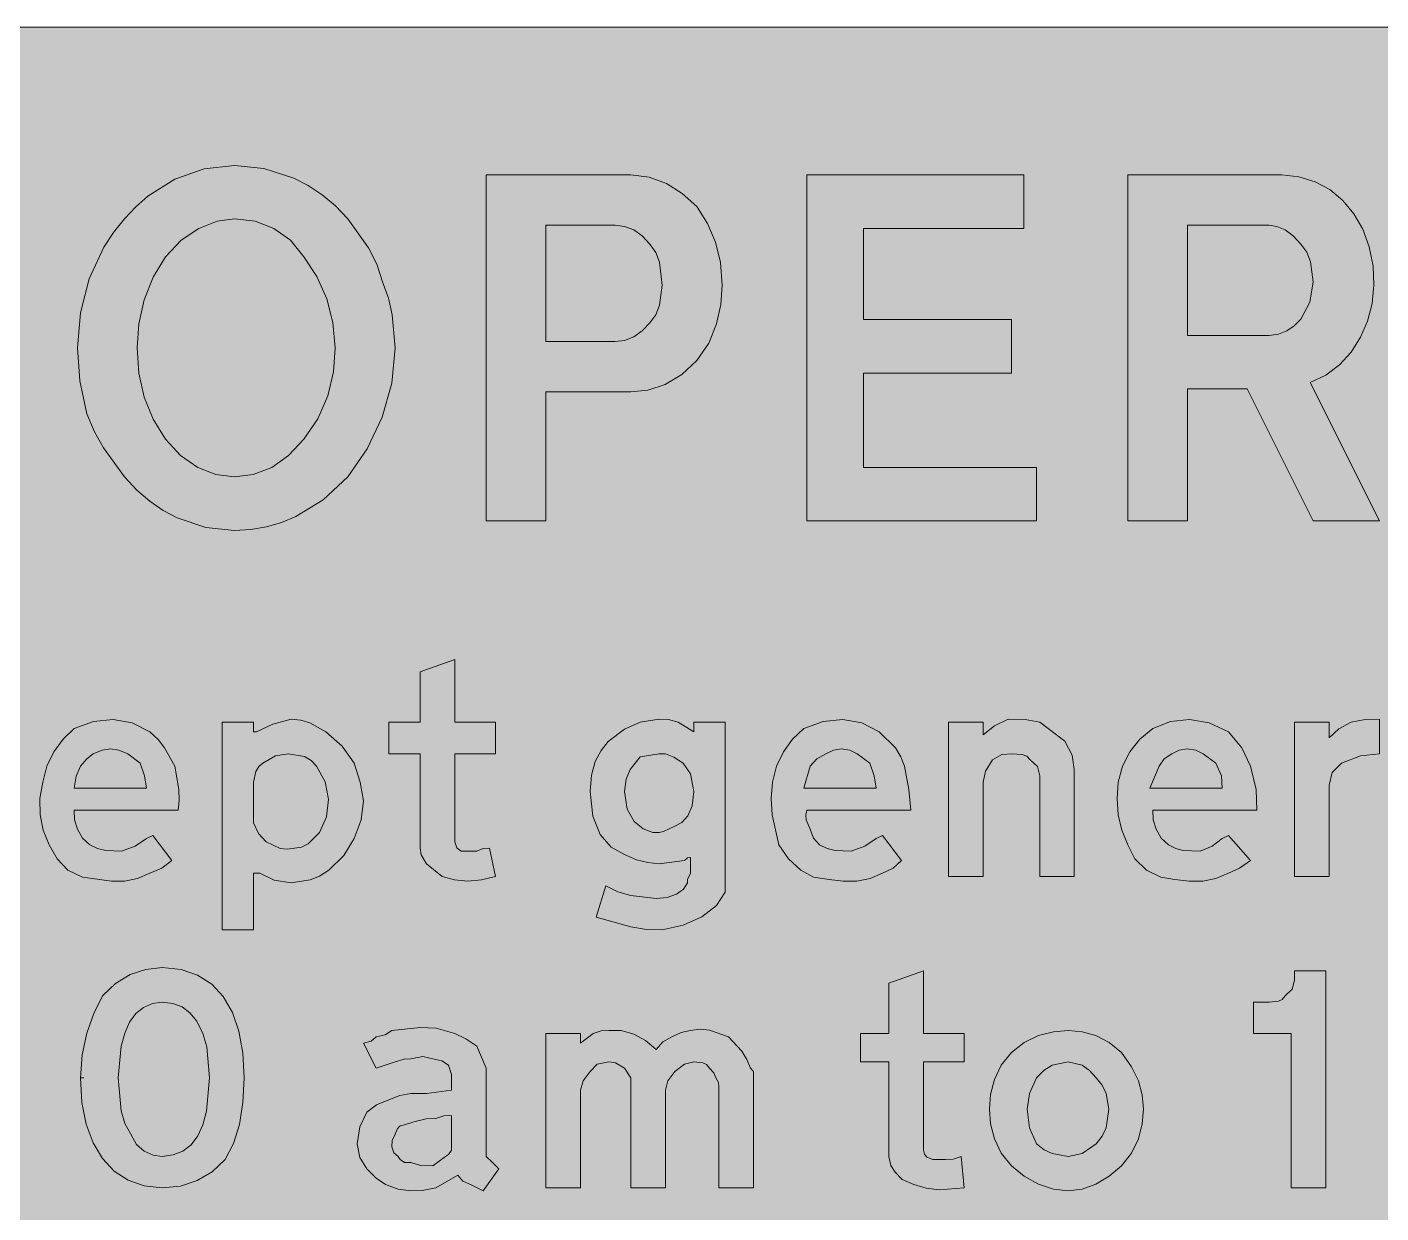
# Model space of a CAD drawing. Header units: metres. Extents: x 10 to 559, y 12 to 260.
# Drawn here: x 374.9 to 452.4, y 192.2 to 260.1 of the extents above; entities that cross this region are included whole.
import ezdxf

# ---------------------------------------------------------------- set-up
doc = ezdxf.new("R2010")
doc.units = ezdxf.units.M
for name, color, linetype, true_color in [('FILL_BLUE_0000FF', 7, 'Continuous', 0x0000ff), ('FILL_WHITE_FFFFFF', 7, 'Continuous', 0xffffff), ('STROKE_WHITE_FFFFFF', 7, 'Continuous', 0xffffff)]:
    doc.layers.add(name, color=color, linetype=linetype, true_color=true_color)

msp = doc.modelspace()

# ---------------------------------------------------------------- hatches: boundary and pattern name
at = {"layer": 'FILL_BLUE_0000FF', "true_color": 0x0000ff}
h = msp.add_hatch(color=7, dxfattribs=at)
h.dxf.hatch_style = 1
h.paths.add_polyline_path([(553.58, 259.97), (554.9, 259.58), (556.14, 258.96), (557.28, 258.12), (558.12, 256.98), (558.74, 255.74), (559.13, 254.42), (559.26, 253.08), (559.26, 19.26), (559.22, 17.91), (558.9, 16.56), (558.23, 15.32), (557.28, 14.22), (556.14, 13.28), (554.9, 12.6), (553.58, 12.2), (552.24, 12.06), (17.28, 12.06), (15.94, 12.2), (14.63, 12.6), (13.38, 13.28), (12.24, 14.22), (11.3, 15.36), (10.62, 16.61), (10.22, 17.92), (10.08, 19.26), (10.08, 253.08), (10.22, 254.41), (10.62, 255.6), (11.3, 256.93), (12.24, 258.12), (13.34, 259.07), (14.58, 259.74), (15.93, 259.99), (17.28, 260.1), (552.24, 260.1), (553.58, 259.97)])
at = {"layer": 'FILL_WHITE_FFFFFF', "true_color": 0xffffff}
h = msp.add_hatch(color=7, dxfattribs=at)
h.dxf.hatch_style = 1
h.paths.add_polyline_path([(390.2, 251.46), (391.03, 251.04), (391.83, 250.51), (392.59, 249.87), (393.3, 249.12), (394.49, 247.46), (394.95, 246.54), (395.28, 245.52), (395.62, 244.58), (395.84, 243.63), (396, 241.74), (395.81, 239.73), (395.26, 237.78), (394.41, 235.97), (393.3, 234.36), (391.88, 233.05), (390.33, 232.09), (389.5, 231.75), (388.64, 231.5), (387.75, 231.35), (386.82, 231.3), (385.18, 231.47), (383.54, 232.02), (382.73, 232.44), (381.96, 232.97), (381.22, 233.61), (380.52, 234.36), (379.31, 236.03), (378.8, 236.94), (378.36, 237.96), (377.96, 239.85), (377.82, 241.74), (377.99, 243.75), (378.5, 245.7), (379.34, 247.51), (379.89, 248.35), (380.52, 249.12), (381.16, 249.82), (381.86, 250.43), (383.4, 251.39), (385.08, 251.98), (386.82, 252.18), (388.49, 252.01), (390.2, 251.46)])
h.paths.add_polyline_path([(384.77, 248.58), (383.76, 247.91), (382.86, 246.96), (382.15, 245.79), (381.65, 244.49), (381.34, 243.11), (381.24, 241.74), (381.34, 240.29), (381.65, 238.93), (382.15, 237.66), (382.86, 236.52), (383.73, 235.58), (384.71, 234.9), (385.75, 234.5), (386.82, 234.36), (387.89, 234.5), (388.94, 234.9), (389.91, 235.58), (390.78, 236.52), (391.59, 237.69), (392.15, 239), (392.48, 240.37), (392.58, 241.74), (392.45, 243.19), (392.09, 244.55), (391.52, 245.82), (390.78, 246.96), (390.01, 247.91), (389.07, 248.58), (388, 248.99), (386.82, 249.12), (385.82, 248.99), (384.77, 248.58)], flags=16)
h = msp.add_hatch(color=7, dxfattribs=at)
h.dxf.hatch_style = 1
h.paths.add_polyline_path([(411.53, 251.15), (412.44, 250.58), (413.28, 249.84), (413.88, 248.86), (414.34, 247.79), (414.62, 246.63), (414.72, 245.34), (414.65, 244.23), (414.41, 243.11), (413.96, 242.02), (413.28, 241.02), (412.41, 240.21), (411.46, 239.65), (410.47, 239.32), (409.5, 239.22), (404.64, 239.22), (404.64, 231.84), (401.22, 231.84), (401.22, 251.64), (409.5, 251.64), (410.55, 251.51), (411.53, 251.15)])
h.paths.add_polyline_path([(408.6, 242.1), (409.14, 242.17), (409.66, 242.37), (410.14, 242.71), (410.58, 243.18), (410.92, 243.64), (411.14, 244.19), (411.3, 245.34), (411.14, 246.65), (410.92, 247.21), (410.58, 247.68), (410.14, 248.15), (409.66, 248.49), (409.14, 248.69), (408.6, 248.76), (404.64, 248.76), (404.64, 242.1), (408.6, 242.1)], flags=16)
h = msp.add_hatch(color=7, dxfattribs=at)
h.dxf.hatch_style = 1
h.paths.add_polyline_path([(419.58, 251.64), (432, 251.64), (432, 248.58), (422.82, 248.58), (422.82, 243.36), (431.28, 243.36), (431.28, 240.3), (422.82, 240.3), (422.82, 234.9), (432.72, 234.9), (432.72, 231.84), (419.58, 231.84), (419.58, 251.64)])
h = msp.add_hatch(color=7, dxfattribs=at)
h.dxf.hatch_style = 1
h.paths.add_polyline_path([(446.76, 251.64), (447.74, 251.54), (448.66, 251.25), (449.5, 250.8), (450.25, 250.18), (450.88, 249.42), (451.39, 248.53), (451.76, 247.52), (451.98, 246.42), (452.03, 245.34), (451.92, 244.29), (451.66, 243.28), (451.26, 242.35), (450.72, 241.5), (450.06, 240.78), (449.27, 240.19), (448.38, 239.76), (452.34, 231.84), (448.56, 231.84), (444.78, 239.4), (441.36, 239.4), (441.36, 231.84), (437.94, 231.84), (437.94, 251.64), (446.76, 251.64)])
h.paths.add_polyline_path([(446.56, 242.53), (447.04, 242.71), (447.47, 243), (447.84, 243.38), (448.37, 244.36), (448.56, 245.52), (448.4, 246.67), (448.18, 247.22), (447.84, 247.68), (447.41, 248.15), (446.94, 248.49), (446.47, 248.69), (446.04, 248.76), (441.36, 248.76), (441.36, 242.46), (446.04, 242.46), (446.56, 242.53)], flags=16)
h = msp.add_hatch(color=7, dxfattribs=at)
h.dxf.hatch_style = 1
h.paths.add_polyline_path([(399.53, 213.14), (399.78, 212.94), (400.68, 212.94), (401.04, 213.1), (401.4, 213.12), (401.76, 211.5), (400.95, 211.3), (400.16, 211.23), (399.41, 211.3), (398.7, 211.5), (397.8, 212.22), (397.49, 212.74), (397.44, 213.12), (397.44, 218.52), (395.64, 218.52), (395.64, 220.32), (397.44, 220.32), (397.44, 223.2), (399.42, 223.92), (399.42, 220.32), (401.76, 220.32), (401.76, 218.52), (399.42, 218.52), (399.42, 213.48), (399.53, 213.14)])
h = msp.add_hatch(color=7, dxfattribs=at)
h.dxf.hatch_style = 1
h.paths.add_polyline_path([(377.28, 211.86), (376.67, 212.51), (376.2, 213.3), (375.87, 214.14), (375.68, 215.03), (375.67, 215.96), (375.84, 216.9), (376.07, 217.81), (376.47, 218.63), (377, 219.36), (377.64, 219.96), (378.75, 220.36), (379.87, 220.48), (380.96, 220.29), (381.96, 219.78), (382.44, 219.34), (382.81, 218.86), (383.4, 217.8), (383.62, 216.47), (383.65, 215.85), (383.58, 215.28), (377.64, 215.28), (377.66, 214.74), (377.82, 214.2), (378.11, 213.68), (378.54, 213.3), (378.97, 213.09), (379.44, 212.99), (380.34, 212.94), (381.13, 213.23), (381.78, 213.66), (382.14, 213.84), (383.22, 212.4), (382.66, 211.97), (381.96, 211.68), (381.26, 211.37), (380.52, 211.23), (379.78, 211.22), (379.08, 211.32), (378.11, 211.46), (377.28, 211.86)])
h.paths.add_polyline_path([(381.67, 217.26), (381.42, 217.98), (380.7, 218.52), (380.19, 218.72), (379.71, 218.79), (379.23, 218.72), (378.72, 218.52), (378.36, 218.23), (378, 217.8), (377.75, 217.24), (377.64, 216.54), (381.78, 216.54), (381.67, 217.26)], flags=16)
h = msp.add_hatch(color=7, dxfattribs=at)
h.dxf.hatch_style = 1
h.paths.add_polyline_path([(390.6, 220.44), (391.12, 220.28), (392.04, 219.78), (392.98, 218.95), (393.66, 217.98), (394, 216.9), (394.2, 215.82), (394.06, 214.74), (393.66, 213.66), (393.07, 212.69), (392.22, 211.86), (391.68, 211.52), (391.14, 211.3), (390.06, 211.14), (389.09, 211.28), (388.26, 211.68), (387.9, 211.68), (387.9, 211.5), (387.9, 208.44), (386.1, 208.44), (386.1, 220.32), (387.9, 220.32), (387.9, 219.78), (388.08, 219.78), (389, 220.21), (390.06, 220.5), (390.6, 220.44)])
h.paths.add_polyline_path([(388.04, 217.51), (387.9, 216.9), (387.9, 214.56), (388.19, 213.95), (388.62, 213.48), (389.43, 213.1), (389.83, 213.05), (390.24, 213.12), (390.64, 213.18), (391.03, 213.37), (391.68, 214.02), (392.08, 214.91), (392.2, 215.91), (392.01, 216.91), (391.5, 217.8), (391.2, 218.14), (390.82, 218.36), (389.88, 218.52), (389.16, 218.39), (388.44, 217.98), (388.2, 217.79), (388.04, 217.51)], flags=16)
h = msp.add_hatch(color=7, dxfattribs=at)
h.dxf.hatch_style = 1
h.paths.add_polyline_path([(414.9, 210.6), (414.41, 209.83), (413.57, 209.18), (412.5, 208.7), (411.3, 208.44), (410.4, 208.46), (409.5, 208.62), (407.52, 209.16), (408.06, 210.96), (408.76, 210.62), (409.5, 210.4), (410.94, 210.24), (411.58, 210.3), (412.11, 210.49), (412.51, 210.77), (412.74, 211.14), (412.74, 211.25), (412.74, 211.32), (412.92, 211.68), (412.92, 212.58), (412.74, 212.56), (412.56, 212.4), (411.12, 212.22), (410.47, 212.29), (409.83, 212.45), (409.14, 212.76), (408.38, 213.17), (407.75, 213.89), (407.32, 214.94), (407.16, 216.36), (407.24, 217.29), (407.46, 218.07), (407.79, 218.7), (408.2, 219.22), (409.13, 219.93), (410.04, 220.32), (411.12, 220.5), (411.66, 220.48), (412.2, 220.32), (413.1, 219.78), (413.1, 220.32), (414.9, 220.32), (414.9, 210.6)])
h.paths.add_polyline_path([(409.46, 217.62), (409.23, 217.07), (409.14, 216.36), (409.29, 215.34), (409.68, 214.65), (410.2, 214.23), (410.76, 214.02), (411.12, 214.02), (411.37, 214.07), (412.02, 214.38), (412.42, 214.59), (412.76, 214.97), (413.01, 215.54), (413.1, 216.36), (412.92, 217.36), (412.49, 217.98), (411.96, 218.33), (411.48, 218.52), (411.12, 218.52), (410.04, 218.34), (409.46, 217.62)], flags=16)
h = msp.add_hatch(color=7, dxfattribs=at)
h.dxf.hatch_style = 1
h.paths.add_polyline_path([(419.22, 211.86), (418.52, 212.51), (417.96, 213.3), (417.58, 215.03), (417.53, 215.96), (417.6, 216.9), (417.83, 217.81), (418.23, 218.63), (418.76, 219.36), (419.4, 219.96), (420.51, 220.36), (421.63, 220.48), (422.72, 220.29), (423.72, 219.78), (424.64, 218.86), (424.96, 218.34), (425.16, 217.8), (425.41, 216.47), (425.52, 215.28), (419.58, 215.28), (419.51, 215.01), (419.54, 214.74), (419.76, 214.2), (419.96, 213.68), (420.3, 213.3), (420.73, 213.09), (421.2, 212.99), (422.1, 212.94), (422.89, 213.23), (423.54, 213.66), (423.9, 213.84), (424.98, 212.4), (424.51, 211.97), (423.9, 211.68), (423.19, 211.37), (422.44, 211.23), (421.65, 211.22), (420.84, 211.32), (419.96, 211.46), (419.22, 211.86)])
h.paths.add_polyline_path([(423.43, 217.26), (423.18, 217.98), (422.46, 218.52), (422.03, 218.72), (421.56, 218.79), (421.09, 218.72), (420.66, 218.52), (420.14, 218.23), (419.76, 217.8), (419.4, 216.54), (423.54, 216.54), (423.43, 217.26)], flags=16)
h = msp.add_hatch(color=7, dxfattribs=at)
h.dxf.hatch_style = 1
h.paths.add_polyline_path([(430.74, 218.48), (430.2, 218.16), (429.8, 217.53), (429.66, 216.9), (429.66, 211.5), (427.68, 211.5), (427.68, 220.32), (429.66, 220.32), (429.66, 219.6), (430.31, 220.12), (431.1, 220.5), (432.07, 220.48), (432.9, 220.32), (434.34, 219.24), (434.75, 218.43), (434.88, 217.62), (434.88, 211.5), (432.9, 211.5), (432.9, 217.26), (432.77, 217.78), (432.36, 218.16), (432.17, 218.37), (431.89, 218.48), (431.28, 218.52), (430.74, 218.48)])
h = msp.add_hatch(color=7, dxfattribs=at)
h.dxf.hatch_style = 1
h.paths.add_polyline_path([(439.02, 211.86), (438.35, 212.51), (437.94, 213.3), (437.6, 214.14), (437.4, 215.03), (437.33, 215.96), (437.4, 216.9), (437.63, 217.81), (438.05, 218.63), (438.64, 219.36), (439.38, 219.96), (440.38, 220.36), (441.47, 220.48), (442.59, 220.29), (443.7, 219.78), (444.47, 218.86), (444.96, 217.8), (445.28, 216.47), (445.32, 215.28), (439.38, 215.28), (439.4, 214.74), (439.56, 214.2), (439.85, 213.68), (440.28, 213.3), (440.69, 213.09), (441.11, 212.99), (442.08, 212.94), (442.78, 213.23), (443.34, 213.66), (443.7, 213.84), (444.96, 212.4), (444.33, 211.97), (443.7, 211.68), (442.99, 211.37), (442.24, 211.23), (441.45, 211.22), (440.64, 211.32), (439.83, 211.46), (439.02, 211.86)])
h.paths.add_polyline_path([(443.3, 217.26), (442.98, 217.98), (442.26, 218.52), (441.83, 218.72), (441.36, 218.79), (440.89, 218.72), (440.46, 218.52), (440.03, 218.23), (439.74, 217.8), (439.2, 216.54), (443.34, 216.54), (443.3, 217.26)], flags=16)
h = msp.add_hatch(color=7, dxfattribs=at)
h.dxf.hatch_style = 1
h.paths.add_polyline_path([(450.02, 219.94), (450.72, 220.32), (451.53, 220.48), (452.34, 220.5), (452.34, 218.52), (451.26, 218.39), (450.18, 217.98), (449.64, 217.44), (449.46, 216.72), (449.46, 211.5), (447.48, 211.5), (447.48, 220.32), (449.46, 220.32), (449.46, 219.42), (450.02, 219.94)])
h = msp.add_hatch(color=7, dxfattribs=at)
h.dxf.hatch_style = 1
h.paths.add_polyline_path([(378.36, 202.52), (378.76, 203.65), (379.26, 204.66), (380, 205.37), (380.84, 205.88), (381.74, 206.18), (382.68, 206.28), (383.76, 206.17), (384.7, 205.85), (385.51, 205.33), (386.17, 204.62), (386.69, 203.71), (387.06, 202.64), (387.28, 201.39), (387.36, 199.98), (387.29, 198.57), (387.09, 197.3), (386.75, 196.21), (386.28, 195.3), (385.54, 194.59), (384.68, 194.09), (383.72, 193.78), (382.68, 193.68), (381.65, 193.79), (380.73, 194.11), (379.93, 194.63), (379.26, 195.35), (378.72, 196.25), (378.33, 197.33), (378.08, 198.57), (378, 199.98), (378.1, 201.29), (378.36, 202.52)])
h.paths.add_polyline_path([(383.86, 195.78), (384.33, 196.14), (384.71, 196.65), (385, 197.29), (385.21, 198.06), (385.38, 199.98), (385.22, 201.74), (385, 202.51), (384.66, 203.22), (384.25, 203.69), (383.81, 204.03), (383.29, 204.23), (382.68, 204.3), (382.11, 204.23), (381.6, 204), (381.17, 203.65), (380.81, 203.15), (380.53, 202.53), (380.33, 201.79), (380.16, 199.98), (380.32, 198.09), (380.54, 197.35), (380.88, 196.74), (381.21, 196.16), (381.65, 195.77), (382.15, 195.55), (382.68, 195.48), (383.31, 195.56), (383.86, 195.78)], flags=16)
h = msp.add_hatch(color=7, dxfattribs=at)
h.dxf.hatch_style = 1
h.paths.add_polyline_path([(426.3, 195.6), (426.44, 195.44), (426.78, 195.3), (427.5, 195.3), (427.95, 195.32), (428.4, 195.48), (428.58, 193.68), (427.14, 193.57), (426.4, 193.65), (425.7, 193.86), (425.03, 194.15), (424.62, 194.58), (424.37, 194.96), (424.26, 195.48), (424.26, 200.88), (422.64, 200.88), (422.64, 202.5), (424.26, 202.5), (424.26, 205.38), (426.24, 206.1), (426.24, 202.5), (428.58, 202.5), (428.58, 200.88), (426.24, 200.88), (426.24, 195.84), (426.3, 195.6)])
h = msp.add_hatch(color=7, dxfattribs=at)
h.dxf.hatch_style = 1
h.paths.add_polyline_path([(447.3, 193.68), (447.3, 202.5), (445.14, 202.5), (445.14, 204.3), (446.04, 204.3), (446.56, 204.35), (446.77, 204.45), (446.94, 204.66), (447.35, 205.04), (447.48, 205.56), (447.48, 206.1), (449.28, 206.1), (449.28, 193.68), (447.3, 193.68)])
h = msp.add_hatch(color=7, dxfattribs=at)
h.dxf.hatch_style = 1
h.paths.add_polyline_path([(399.89, 194.06), (399.6, 194.4), (398.34, 193.68), (397.55, 193.52), (396.9, 193.5), (396.18, 193.61), (395.46, 193.86), (394.92, 194.24), (394.38, 194.76), (393.98, 195.41), (393.84, 196.2), (393.98, 197.17), (394.38, 198), (394.94, 198.43), (395.64, 198.72), (396.27, 198.97), (396.9, 199.08), (397.8, 199.08), (399.24, 199.26), (399.24, 199.62), (399.24, 200.16), (399.06, 200.7), (398.68, 200.95), (398.16, 201.06), (397.6, 201.2), (396.9, 201.06), (396.52, 201.04), (396, 200.88), (394.92, 200.52), (394.2, 201.96), (394.63, 202.07), (394.92, 202.32), (395.44, 202.43), (395.82, 202.68), (397.44, 202.86), (398.36, 202.82), (399.42, 202.5), (400.05, 202.21), (400.68, 201.78), (401.22, 200.52), (401.22, 198.72), (401.22, 195.84), (401.22, 195.48), (401.58, 195.12), (401.94, 194.76), (401.04, 193.5), (400.32, 193.86), (399.89, 194.06)])
h.paths.add_polyline_path([(398.16, 194.94), (398.88, 195.48), (399.06, 195.59), (399.24, 195.84), (399.24, 196.2), (399.24, 197.82), (398.79, 197.8), (398.34, 197.64), (397.78, 197.62), (397.08, 197.46), (396.54, 197.28), (396.3, 197.22), (396.14, 197.08), (396, 196.74), (395.84, 196.38), (395.82, 196.02), (395.93, 195.68), (396.18, 195.48), (396.29, 195.3), (396.54, 195.12), (396.9, 195.12), (397.46, 194.96), (398.16, 194.94)], flags=16)
h = msp.add_hatch(color=7, dxfattribs=at)
h.dxf.hatch_style = 1
h.paths.add_polyline_path([(406.62, 201.96), (407.34, 202.5), (407.79, 202.66), (408.24, 202.68), (408.94, 202.69), (409.66, 202.48), (410.34, 202.1), (410.94, 201.6), (411.32, 202.03), (411.84, 202.32), (412.38, 202.57), (412.92, 202.68), (413.46, 202.75), (414, 202.7), (415.08, 202.32), (415.85, 201.49), (416.14, 201.03), (416.34, 200.52), (416.52, 200.34), (416.52, 199.98), (416.52, 193.68), (414.54, 193.68), (414.54, 199.44), (414.52, 199.71), (414.36, 199.98), (414.25, 200.25), (414, 200.52), (413.83, 200.73), (413.62, 200.84), (413.1, 200.88), (412.56, 200.75), (412.02, 200.34), (411.62, 199.8), (411.48, 199.26), (411.48, 193.68), (409.5, 193.68), (409.5, 199.44), (409.5, 199.98), (409.14, 200.52), (408.62, 200.84), (408.24, 200.88), (407.57, 200.75), (407.16, 200.34), (406.76, 199.8), (406.62, 199.26), (406.62, 193.68), (404.64, 193.68), (404.64, 202.5), (406.62, 202.5), (406.62, 201.96)])
h = msp.add_hatch(color=7, dxfattribs=at)
h.dxf.hatch_style = 1
h.paths.add_polyline_path([(430.31, 199.87), (430.7, 200.69), (431.28, 201.42), (432.01, 202), (432.83, 202.39), (433.68, 202.61), (434.52, 202.68), (435.33, 202.61), (436.12, 202.39), (436.87, 202), (437.58, 201.42), (438.16, 200.61), (438.55, 199.8), (438.77, 198.99), (438.84, 198.18), (438.77, 197.34), (438.55, 196.49), (438.16, 195.67), (437.58, 194.94), (436.87, 194.34), (436.12, 193.88), (435.33, 193.6), (434.52, 193.5), (433.68, 193.6), (432.83, 193.88), (432.01, 194.34), (431.28, 194.94), (430.7, 195.67), (430.31, 196.49), (430.09, 197.34), (430.02, 198.18), (430.09, 199.02), (430.31, 199.87)])
h.paths.add_polyline_path([(433.15, 200.42), (432.72, 199.98), (432.32, 199.08), (432.18, 198.18), (432.32, 197.12), (432.72, 196.2), (433.15, 195.86), (433.62, 195.64), (434.52, 195.48), (435.33, 195.64), (436.14, 196.2), (436.48, 196.64), (436.7, 197.12), (436.86, 198.18), (436.7, 199.08), (436.48, 199.55), (436.14, 199.98), (435.74, 200.42), (435.33, 200.7), (434.52, 200.88), (433.62, 200.7), (433.15, 200.42)], flags=16)

# ---------------------------------------------------------------- linework, layer by layer
at = {"layer": 'FILL_BLUE_0000FF', "lineweight": 0, "true_color": 0x0000ff}
msp.add_lwpolyline([(17.28, 260.1), (552.24, 260.1), (553.58, 259.97), (554.9, 259.58), (556.14, 258.96), (557.28, 258.12), (558.12, 256.98), (558.74, 255.74), (559.13, 254.42), (559.26, 253.08), (559.26, 19.26), (559.22, 17.91), (558.9, 16.56), (558.23, 15.32), (557.28, 14.22), (556.14, 13.28), (554.9, 12.6), (553.58, 12.2), (552.24, 12.06), (17.28, 12.06)], dxfattribs=at)
at = {"layer": 'FILL_WHITE_FFFFFF', "lineweight": 0, "true_color": 0xffffff}
for points in [[(390.2, 251.46), (391.03, 251.04), (391.83, 250.51), (392.59, 249.87), (393.3, 249.12), (394.49, 247.46), (394.95, 246.54), (395.28, 245.52), (395.62, 244.58), (395.84, 243.63), (396, 241.74), (395.81, 239.73), (395.26, 237.78), (394.41, 235.97), (393.3, 234.36), (391.88, 233.05), (390.33, 232.09), (389.5, 231.75), (388.64, 231.5), (387.75, 231.35), (386.82, 231.3), (385.18, 231.47), (383.54, 232.02), (382.73, 232.44), (381.96, 232.97), (381.22, 233.61), (380.52, 234.36), (379.31, 236.03), (378.8, 236.94), (378.36, 237.96), (377.96, 239.85), (377.82, 241.74), (377.99, 243.75), (378.5, 245.7), (379.34, 247.51), (379.89, 248.35), (380.52, 249.12), (381.16, 249.82), (381.86, 250.43), (383.4, 251.39), (385.08, 251.98), (386.82, 252.18), (388.49, 252.01)], [(411.53, 251.15), (412.44, 250.58), (413.28, 249.84), (413.88, 248.86), (414.34, 247.79), (414.62, 246.63), (414.72, 245.34), (414.65, 244.23), (414.41, 243.11), (413.96, 242.02), (413.28, 241.02), (412.41, 240.21), (411.46, 239.65), (410.47, 239.32), (409.5, 239.22), (404.64, 239.22), (404.64, 231.84), (401.22, 231.84), (401.22, 251.64), (409.5, 251.64), (410.55, 251.51)], [(419.58, 251.64), (432, 251.64), (432, 248.58), (422.82, 248.58), (422.82, 243.36), (431.28, 243.36), (431.28, 240.3), (422.82, 240.3), (422.82, 234.9), (432.72, 234.9), (432.72, 231.84), (419.58, 231.84)], [(446.76, 251.64), (447.74, 251.54), (448.66, 251.25), (449.5, 250.8), (450.25, 250.18), (450.88, 249.42), (451.39, 248.53), (451.76, 247.52), (451.98, 246.42), (452.03, 245.34), (451.92, 244.29), (451.66, 243.28), (451.26, 242.35), (450.72, 241.5), (450.06, 240.78), (449.27, 240.19), (448.38, 239.76), (452.34, 231.84), (448.56, 231.84), (444.78, 239.4), (441.36, 239.4), (441.36, 231.84), (437.94, 231.84), (437.94, 251.64)], [(384.77, 248.58), (383.76, 247.91), (382.86, 246.96), (382.15, 245.79), (381.65, 244.49), (381.34, 243.11), (381.24, 241.74), (381.34, 240.29), (381.65, 238.93), (382.15, 237.66), (382.86, 236.52), (383.73, 235.58), (384.71, 234.9), (385.75, 234.5), (386.82, 234.36), (387.89, 234.5), (388.94, 234.9), (389.91, 235.58), (390.78, 236.52), (391.59, 237.69), (392.15, 239), (392.48, 240.37), (392.58, 241.74), (392.45, 243.19), (392.09, 244.55), (391.52, 245.82), (390.78, 246.96), (390.01, 247.91), (389.07, 248.58), (388, 248.99), (386.82, 249.12), (385.82, 248.99)], [(408.6, 242.1), (409.14, 242.17), (409.66, 242.37), (410.14, 242.71), (410.58, 243.18), (410.92, 243.64), (411.14, 244.19), (411.3, 245.34), (411.14, 246.65), (410.92, 247.21), (410.58, 247.68), (410.14, 248.15), (409.66, 248.49), (409.14, 248.69), (408.6, 248.76), (404.64, 248.76), (404.64, 242.1)], [(446.56, 242.53), (447.04, 242.71), (447.47, 243), (447.84, 243.38), (448.37, 244.36), (448.56, 245.52), (448.4, 246.67), (448.18, 247.22), (447.84, 247.68), (447.41, 248.15), (446.94, 248.49), (446.47, 248.69), (446.04, 248.76), (441.36, 248.76), (441.36, 242.46), (446.04, 242.46)], [(399.53, 213.14), (399.78, 212.94), (400.68, 212.94), (401.04, 213.1), (401.4, 213.12), (401.76, 211.5), (400.95, 211.3), (400.16, 211.23), (399.41, 211.3), (398.7, 211.5), (397.8, 212.22), (397.49, 212.74), (397.44, 213.12), (397.44, 218.52), (395.64, 218.52), (395.64, 220.32), (397.44, 220.32), (397.44, 223.2), (399.42, 223.92), (399.42, 220.32), (401.76, 220.32), (401.76, 218.52), (399.42, 218.52), (399.42, 213.48)], [(377.28, 211.86), (376.67, 212.51), (376.2, 213.3), (375.87, 214.14), (375.68, 215.03), (375.67, 215.96), (375.84, 216.9), (376.07, 217.81), (376.47, 218.63), (377, 219.36), (377.64, 219.96), (378.75, 220.36), (379.87, 220.48), (380.96, 220.29), (381.96, 219.78), (382.44, 219.34), (382.81, 218.86), (383.4, 217.8), (383.62, 216.47), (383.65, 215.85), (383.58, 215.28), (377.64, 215.28), (377.66, 214.74), (377.82, 214.2), (378.11, 213.68), (378.54, 213.3), (378.97, 213.09), (379.44, 212.99), (380.34, 212.94), (381.13, 213.23), (381.78, 213.66), (382.14, 213.84), (383.22, 212.4), (382.66, 211.97), (381.96, 211.68), (381.26, 211.37), (380.52, 211.23), (379.78, 211.22), (379.08, 211.32), (378.11, 211.46)], [(390.6, 220.44), (391.12, 220.28), (392.04, 219.78), (392.98, 218.95), (393.66, 217.98), (394, 216.9), (394.2, 215.82), (394.06, 214.74), (393.66, 213.66), (393.07, 212.69), (392.22, 211.86), (391.68, 211.52), (391.14, 211.3), (390.06, 211.14), (389.09, 211.28), (388.26, 211.68), (387.9, 211.68), (387.9, 211.5), (387.9, 208.44), (386.1, 208.44), (386.1, 220.32), (387.9, 220.32), (387.9, 219.78), (388.08, 219.78), (389, 220.21), (390.06, 220.5)], [(414.9, 210.6), (414.41, 209.83), (413.57, 209.18), (412.5, 208.7), (411.3, 208.44), (410.4, 208.46), (409.5, 208.62), (407.52, 209.16), (408.06, 210.96), (408.76, 210.62), (409.5, 210.4), (410.94, 210.24), (411.58, 210.3), (412.11, 210.49), (412.51, 210.77), (412.74, 211.14), (412.74, 211.25), (412.74, 211.32), (412.92, 211.68), (412.92, 212.58), (412.74, 212.56), (412.56, 212.4), (411.12, 212.22), (410.47, 212.29), (409.83, 212.45), (409.14, 212.76), (408.38, 213.17), (407.75, 213.89), (407.32, 214.94), (407.16, 216.36), (407.24, 217.29), (407.46, 218.07), (407.79, 218.7), (408.2, 219.22), (409.13, 219.93), (410.04, 220.32), (411.12, 220.5), (411.66, 220.48), (412.2, 220.32), (413.1, 219.78), (413.1, 220.32), (414.9, 220.32)], [(419.22, 211.86), (418.52, 212.51), (417.96, 213.3), (417.58, 215.03), (417.53, 215.96), (417.6, 216.9), (417.83, 217.81), (418.23, 218.63), (418.76, 219.36), (419.4, 219.96), (420.51, 220.36), (421.63, 220.48), (422.72, 220.29), (423.72, 219.78), (424.64, 218.86), (424.96, 218.34), (425.16, 217.8), (425.41, 216.47), (425.52, 215.28), (419.58, 215.28), (419.51, 215.01), (419.54, 214.74), (419.76, 214.2), (419.96, 213.68), (420.3, 213.3), (420.73, 213.09), (421.2, 212.99), (422.1, 212.94), (422.89, 213.23), (423.54, 213.66), (423.9, 213.84), (424.98, 212.4), (424.51, 211.97), (423.9, 211.68), (423.19, 211.37), (422.44, 211.23), (421.65, 211.22), (420.84, 211.32), (419.96, 211.46)], [(430.74, 218.48), (430.2, 218.16), (429.8, 217.53), (429.66, 216.9), (429.66, 211.5), (427.68, 211.5), (427.68, 220.32), (429.66, 220.32), (429.66, 219.6), (430.31, 220.12), (431.1, 220.5), (432.07, 220.48), (432.9, 220.32), (434.34, 219.24), (434.75, 218.43), (434.88, 217.62), (434.88, 211.5), (432.9, 211.5), (432.9, 217.26), (432.77, 217.78), (432.36, 218.16), (432.17, 218.37), (431.89, 218.48), (431.28, 218.52)], [(439.02, 211.86), (438.35, 212.51), (437.94, 213.3), (437.6, 214.14), (437.4, 215.03), (437.33, 215.96), (437.4, 216.9), (437.63, 217.81), (438.05, 218.63), (438.64, 219.36), (439.38, 219.96), (440.38, 220.36), (441.47, 220.48), (442.59, 220.29), (443.7, 219.78), (444.47, 218.86), (444.96, 217.8), (445.28, 216.47), (445.32, 215.28), (439.38, 215.28), (439.4, 214.74), (439.56, 214.2), (439.85, 213.68), (440.28, 213.3), (440.69, 213.09), (441.11, 212.99), (442.08, 212.94), (442.78, 213.23), (443.34, 213.66), (443.7, 213.84), (444.96, 212.4), (444.33, 211.97), (443.7, 211.68), (442.99, 211.37), (442.24, 211.23), (441.45, 211.22), (440.64, 211.32), (439.83, 211.46)], [(450.02, 219.94), (450.72, 220.32), (451.53, 220.48), (452.34, 220.5), (452.34, 218.52), (451.26, 218.39), (450.18, 217.98), (449.64, 217.44), (449.46, 216.72), (449.46, 211.5), (447.48, 211.5), (447.48, 220.32), (449.46, 220.32), (449.46, 219.42)], [(381.67, 217.26), (381.42, 217.98), (380.7, 218.52), (380.19, 218.72), (379.71, 218.79), (379.23, 218.72), (378.72, 218.52), (378.36, 218.23), (378, 217.8), (377.75, 217.24), (377.64, 216.54), (381.78, 216.54)], [(423.43, 217.26), (423.18, 217.98), (422.46, 218.52), (422.03, 218.72), (421.56, 218.79), (421.09, 218.72), (420.66, 218.52), (420.14, 218.23), (419.76, 217.8), (419.4, 216.54), (423.54, 216.54)], [(443.3, 217.26), (442.98, 217.98), (442.26, 218.52), (441.83, 218.72), (441.36, 218.79), (440.89, 218.72), (440.46, 218.52), (440.03, 218.23), (439.74, 217.8), (439.2, 216.54), (443.34, 216.54)], [(388.04, 217.51), (387.9, 216.9), (387.9, 214.56), (388.19, 213.95), (388.62, 213.48), (389.43, 213.1), (389.83, 213.05), (390.24, 213.12), (390.64, 213.18), (391.03, 213.37), (391.68, 214.02), (392.08, 214.91), (392.2, 215.91), (392.01, 216.91), (391.5, 217.8), (391.2, 218.14), (390.82, 218.36), (389.88, 218.52), (389.16, 218.39), (388.44, 217.98), (388.2, 217.79)], [(409.46, 217.62), (409.23, 217.07), (409.14, 216.36), (409.29, 215.34), (409.68, 214.65), (410.2, 214.23), (410.76, 214.02), (411.12, 214.02), (411.37, 214.07), (412.02, 214.38), (412.42, 214.59), (412.76, 214.97), (413.01, 215.54), (413.1, 216.36), (412.92, 217.36), (412.49, 217.98), (411.96, 218.33), (411.48, 218.52), (411.12, 218.52), (410.04, 218.34)], [(378.36, 202.52), (378.76, 203.65), (379.26, 204.66), (380, 205.37), (380.84, 205.88), (381.74, 206.18), (382.68, 206.28), (383.76, 206.17), (384.7, 205.85), (385.51, 205.33), (386.17, 204.62), (386.69, 203.71), (387.06, 202.64), (387.28, 201.39), (387.36, 199.98), (387.29, 198.57), (387.09, 197.3), (386.75, 196.21), (386.28, 195.3), (385.54, 194.59), (384.68, 194.09), (383.72, 193.78), (382.68, 193.68), (381.65, 193.79), (380.73, 194.11), (379.93, 194.63), (379.26, 195.35), (378.72, 196.25), (378.33, 197.33), (378.08, 198.57), (378, 199.98), (378.1, 201.29)], [(426.3, 195.6), (426.44, 195.44), (426.78, 195.3), (427.5, 195.3), (427.95, 195.32), (428.4, 195.48), (428.58, 193.68), (427.14, 193.57), (426.4, 193.65), (425.7, 193.86), (425.03, 194.15), (424.62, 194.58), (424.37, 194.96), (424.26, 195.48), (424.26, 200.88), (422.64, 200.88), (422.64, 202.5), (424.26, 202.5), (424.26, 205.38), (426.24, 206.1), (426.24, 202.5), (428.58, 202.5), (428.58, 200.88), (426.24, 200.88), (426.24, 195.84)], [(447.3, 193.68), (447.3, 202.5), (445.14, 202.5), (445.14, 204.3), (446.04, 204.3), (446.56, 204.35), (446.77, 204.45), (446.94, 204.66), (447.35, 205.04), (447.48, 205.56), (447.48, 206.1), (449.28, 206.1), (449.28, 193.68)], [(383.86, 195.78), (384.33, 196.14), (384.71, 196.65), (385, 197.29), (385.21, 198.06), (385.38, 199.98), (385.22, 201.74), (385, 202.51), (384.66, 203.22), (384.25, 203.69), (383.81, 204.03), (383.29, 204.23), (382.68, 204.3), (382.11, 204.23), (381.6, 204), (381.17, 203.65), (380.81, 203.15), (380.53, 202.53), (380.33, 201.79), (380.16, 199.98), (380.32, 198.09), (380.54, 197.35), (380.88, 196.74), (381.21, 196.16), (381.65, 195.77), (382.15, 195.55), (382.68, 195.48), (383.31, 195.56)], [(399.89, 194.06), (399.6, 194.4), (398.34, 193.68), (397.55, 193.52), (396.9, 193.5), (396.18, 193.61), (395.46, 193.86), (394.92, 194.24), (394.38, 194.76), (393.98, 195.41), (393.84, 196.2), (393.98, 197.17), (394.38, 198), (394.94, 198.43), (395.64, 198.72), (396.27, 198.97), (396.9, 199.08), (397.8, 199.08), (399.24, 199.26), (399.24, 199.62), (399.24, 200.16), (399.06, 200.7), (398.68, 200.95), (398.16, 201.06), (397.6, 201.2), (396.9, 201.06), (396.52, 201.04), (396, 200.88), (394.92, 200.52), (394.2, 201.96), (394.63, 202.07), (394.92, 202.32), (395.44, 202.43), (395.82, 202.68), (397.44, 202.86), (398.36, 202.82), (399.42, 202.5), (400.05, 202.21), (400.68, 201.78), (401.22, 200.52), (401.22, 198.72), (401.22, 195.84), (401.22, 195.48), (401.58, 195.12), (401.94, 194.76), (401.04, 193.5), (400.32, 193.86)], [(406.62, 201.96), (407.34, 202.5), (407.79, 202.66), (408.24, 202.68), (408.94, 202.69), (409.66, 202.48), (410.34, 202.1), (410.94, 201.6), (411.32, 202.03), (411.84, 202.32), (412.38, 202.57), (412.92, 202.68), (413.46, 202.75), (414, 202.7), (415.08, 202.32), (415.85, 201.49), (416.14, 201.03), (416.34, 200.52), (416.52, 200.34), (416.52, 199.98), (416.52, 193.68), (414.54, 193.68), (414.54, 199.44), (414.52, 199.71), (414.36, 199.98), (414.25, 200.25), (414, 200.52), (413.83, 200.73), (413.62, 200.84), (413.1, 200.88), (412.56, 200.75), (412.02, 200.34), (411.62, 199.8), (411.48, 199.26), (411.48, 193.68), (409.5, 193.68), (409.5, 199.44), (409.5, 199.98), (409.14, 200.52), (408.62, 200.84), (408.24, 200.88), (407.57, 200.75), (407.16, 200.34), (406.76, 199.8), (406.62, 199.26), (406.62, 193.68), (404.64, 193.68), (404.64, 202.5), (406.62, 202.5)], [(430.31, 199.87), (430.7, 200.69), (431.28, 201.42), (432.01, 202), (432.83, 202.39), (433.68, 202.61), (434.52, 202.68), (435.33, 202.61), (436.12, 202.39), (436.87, 202), (437.58, 201.42), (438.16, 200.61), (438.55, 199.8), (438.77, 198.99), (438.84, 198.18), (438.77, 197.34), (438.55, 196.49), (438.16, 195.67), (437.58, 194.94), (436.87, 194.34), (436.12, 193.88), (435.33, 193.6), (434.52, 193.5), (433.68, 193.6), (432.83, 193.88), (432.01, 194.34), (431.28, 194.94), (430.7, 195.67), (430.31, 196.49), (430.09, 197.34), (430.02, 198.18), (430.09, 199.02)], [(433.15, 200.42), (432.72, 199.98), (432.32, 199.08), (432.18, 198.18), (432.32, 197.12), (432.72, 196.2), (433.15, 195.86), (433.62, 195.64), (434.52, 195.48), (435.33, 195.64), (436.14, 196.2), (436.48, 196.64), (436.7, 197.12), (436.86, 198.18), (436.7, 199.08), (436.48, 199.55), (436.14, 199.98), (435.74, 200.42), (435.33, 200.7), (434.52, 200.88), (433.62, 200.7)], [(398.16, 194.94), (398.88, 195.48), (399.06, 195.59), (399.24, 195.84), (399.24, 196.2), (399.24, 197.82), (398.79, 197.8), (398.34, 197.64), (397.78, 197.62), (397.08, 197.46), (396.54, 197.28), (396.3, 197.22), (396.14, 197.08), (396, 196.74), (395.84, 196.38), (395.82, 196.02), (395.93, 195.68), (396.18, 195.48), (396.29, 195.3), (396.54, 195.12), (396.9, 195.12), (397.46, 194.96)]]:
    msp.add_lwpolyline(points, close=True, dxfattribs=at)
at = {"layer": 'STROKE_WHITE_FFFFFF', "lineweight": 0, "true_color": 0xffffff}
for points in [[(437.94, 231.84), (437.94, 251.64)], [(387.9, 220.32), (387.9, 219.96)], [(378, 199.98), (378.18, 199.98)], [(378, 199.98), (378.18, 199.98)], [(378, 199.98), (378.18, 199.98)], [(378, 199.98), (378.18, 199.98)], [(378, 199.98), (378.18, 199.98)], [(378, 199.98), (378.18, 199.98)], [(378, 199.98), (378.18, 199.98)], [(378, 199.98), (378.18, 199.98)], [(378, 199.98), (378.18, 199.98)], [(378, 199.98), (378.18, 199.98)], [(378, 199.98), (378.18, 199.98)]]:
    msp.add_lwpolyline(points, dxfattribs=at)

doc.saveas('drawing.dxf')
